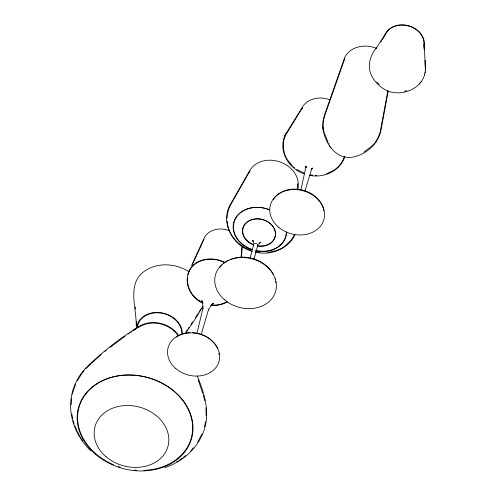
<?xml version="1.0" encoding="UTF-8"?>
<svg xmlns="http://www.w3.org/2000/svg" width="496" height="496" viewBox="0 0 496 496"><rect width="100%" height="100%" fill="white"/><g stroke="black" fill="none" stroke-linecap="round" stroke-linejoin="round"><path stroke-width="0.74" d="M297.507 189.181L297.519 183.818L297.346 185.802M297.898 189.212C302.802 163.444 263.103 149.16 249.624 170.692L230.361 204.507C219.753 222.617 233.064 246.512 252.452 251.317M71.157 404.879L71.647 398.462M323.132 124.217L323.2 127.739L324.049 132.128M187.575 278.616C186.967 287.376 191.834 296.019 199.156 300.681M187.283 277.562C186.068 288.145 192.832 298.716 202.461 302.938M206.107 415.766L205.995 407.824M227.001 218.203L227.453 213.931M241.075 257.244L241.943 247.411M241.459 257.405L242.284 245.88M283.464 142.526L283.34 147.901L284.537 153.71M323.194 123.461L323.634 120.063M425.06 72.701L425.407 69.744L424.433 47.771M387.909 90.526L380.308 131.291M388.163 91.345L381.176 129.127C378.938 143.66 365.422 155.477 351.143 157.381C335.463 158.714 325.506 143.542 323.138 129.816M376.904 47.201C370.524 54.752 366.773 65.596 371.299 74.995C374.399 81.834 380.178 87.339 386.855 90.669C400.849 96.726 420.794 89.739 424.75 74.164M72.503 394.134L73.141 391.133L75.702 384.152M227.602 213.249L228.941 208.543L230.708 204.699L249.984 170.866L249.401 172.062M204.426 426.907L205.542 421.643M283.52 141.906L283.904 140.089M323.789 119.319L324.576 116.107M424.601 74.89L425.215 71.976M253.642 244.664L250.269 257.461M300.973 189.565L305.982 166.743L306.1 167.512L305.66 166.098L306.416 167.226M254.051 259.272L257.591 245.923M196.949 333.3L202.976 308.078L202.914 308.524L202.666 302.368L202.827 303.143L201.853 300.514L202.827 301.996M380.097 132.19L378.454 136.97L375.373 142.333M201.215 334.465L208.512 309.585L208.339 310.006L211.6 304.798L211.06 305.381L213.193 303.608L211.73 304.519L213.615 303.595L212.282 304.178M305.09 190.681L311.507 169.427L311.333 169.843L312.647 168.001L311.569 169.006L312.065 168.398L311.748 168.566M285.088 135.352C277.828 150.623 288.827 169.031 304.16 173.798M284.034 139.481L285.448 135.526M324.824 115.388L344.875 58.162L344.249 59.985M344.385 156.569C342.662 162.062 338.942 166.823 334.192 170.054M344.887 156.333C340.715 170.86 323.9 178.424 309.733 175.317M202.957 306.305L195.071 319.226L185.659 333.219M191.561 265.397L203.912 238.619C207.911 229.381 220.075 227.1 228.774 230.435M192.392 264.542L203.974 239.432M285.758 133.982L302.306 107.254C307.65 98.096 320.224 96.156 329.549 99.653M77.382 380.692L81.53 373.91L84.146 370.729M284.654 136.257L286.186 133.089M285.721 134.968L302.647 107.452L302.138 108.506M294.649 234.496L291.313 239.965L285.727 245.508M295.008 234.67C288.387 249.141 270.556 255.855 255.552 252.135M201.99 433.975L197.668 442.035M380.804 42.117L381.598 40.808M382.391 39.506L385.559 34.298M384.958 34.534L375.776 48.961M195.319 317.812L198.425 312.97M199.231 311.717L201.233 308.586M191.047 324.322L192.634 321.916M185.833 332.091L187.445 329.71M188.251 328.519L189.05 327.329M372.422 145.588L373.984 144.02M373.91 144.113L375.447 142.24M193.434 447.82L190.724 450.876M419.306 84.072L419.821 83.452M420.744 82.33L421.278 81.679M258.385 244.379L260.766 242.246L259.389 242.922M89.689 365L90.954 363.791M85.709 368.863L89.77 364.92M372 145.991L364.12 151.968M91.58 363.202L101.196 354.634M105.028 351.422L106.125 350.536M110 347.436L125.029 336.269M183.477 457.287L185.684 455.564M285.144 245.96L281.629 248.304L276.83 250.43M181.344 458.843L182.373 458.149M138.688 326.709C119.437 338.532 101.556 352.569 85.417 368.373C78.225 376.235 73.135 386.031 71.399 396.577C67.94 416.38 76.235 436.926 90.576 450.597M128.142 334.137L129.425 333.293M130.708 332.45L131.998 331.607M333.641 170.395L326.473 173.811M133.164 330.181L135.439 328.761M133.846 330.417L135.532 329.356M176.681 461.782L177.866 461.038M179.05 460.3L180.829 459.191M226.517 301.946C221.805 304.488 216.324 305.499 211.005 304.941M227.466 301.828C222.555 304.637 216.833 305.995 211.191 305.313M164.74 467.691C180.953 462.322 195.374 450.61 202.219 434.75C211.228 415.772 204.997 394.264 197.272 376.055M276.123 250.703L267.79 252.514M311.897 168.491L312.387 168.355M404.575 91.214L406.695 90.625M211.563 304.377L212.623 304.135M315.282 175.355L316.646 175.336M310.465 174.865L312.53 175.169M258.125 252.216L259.377 252.402M255.638 251.745L256.872 252.03M376.414 48.348C365.471 43.586 349.692 46.171 344.503 58.02L324.948 113.807C322.946 119.207 322.059 125.153 323.293 130.839M304.408 173.296L296.707 169.396M250.753 250.362C244.633 248.155 239.072 244.423 234.856 239.456M198.766 300.44L202.827 302.709M189.05 271.727C176.086 263.376 157.976 262.043 144.913 270.89C126.269 283.173 136.784 308.326 136.208 326.064M293.421 166.854L294.457 167.753M202.015 301.246L202.709 301.847M379.105 84.407L376.793 81.995M253.468 241.31L252.6 240.479L253.499 241.459L253.003 240.777L253.692 243.102M287.351 159.731L292.386 165.955M234.385 238.867C230.187 233.87 227.608 227.534 227.094 221.03M290.129 163.519L290.52 164.015M80.352 437.044L81.127 438.241M81.902 439.431L82.677 440.628M328.823 143.474L329.22 144.088M329.288 145.576L329.778 146.339M330.324 147.163L330.77 147.864M328.098 142.154L324.279 132.99M286.099 157.443L286.992 159.173M77.333 431.52L79.571 435.854M77.016 430.9L74.915 425.965M285.801 156.866L284.772 154.318M198.171 379.831L202.777 393.502M203.279 395.163L204.792 400.694M73.265 420.707L74.158 424.012M72.732 418.723L71.833 414.036M322.784 127.497L322.946 128.557M136.419 321.656L136.766 326.083M135.371 306.801L135.501 309.064M425.407 69.744L425.078 60.326M424.347 45.266L424.489 49.538M423.944 44.758L424.068 49.346M219.635 267.549A30.442 24.502 14.9 0 1 221.997 264.814M223.367 263.574A30.442 24.502 14.9 0 1 228.135 260.437M229.915 259.606A30.442 24.502 14.9 0 1 273.377 274.53M275.007 278.578A30.442 24.502 14.9 0 1 275.323 279.756M275.677 281.53A30.442 24.502 14.9 0 1 275.832 282.72M253.735 245.501A2.089 1.68 14.9 0 1 254.671 243.53A2.089 1.68 14.9 0 1 257.294 244.181A2.089 1.68 14.9 0 1 257.226 246.369M253.022 244.782A16.746 13.479 14.9 0 1 247.461 221.799A16.746 13.479 14.9 0 1 274.592 229.4A16.746 13.479 14.9 0 1 257.61 246.066M286.527 232.134A27.001 21.731 14.9 0 1 255.7 250.809M251.993 249.767A27.001 21.731 14.9 0 1 234.639 219.982A27.001 21.731 14.9 0 1 269.495 209.82A26.803 21.57 14.9 0 0 234.875 219.852A26.803 21.57 14.9 0 0 252.104 249.42M286.384 231.917A26.803 21.57 14.9 0 1 255.781 250.455M253.14 244.447A16.566 13.336 14.9 0 1 247.634 221.706A16.566 13.336 14.9 0 1 274.48 229.233A16.566 13.336 14.9 0 1 257.678 245.718M273.246 199.665A27.044 21.768 14.9 0 1 301.562 189.856A27.044 21.768 14.9 0 1 323.913 210.769M188.127 274.902A25.792 20.758 14.9 0 1 224.198 262.403M187.432 277.803A26.189 21.08 14.9 0 1 224.372 262.111M176.117 337.106A25.662 20.658 14.9 0 1 189.937 332.661M192.336 332.667A25.662 20.658 14.9 0 1 217.694 348.756M218.965 353.214A25.662 20.658 14.9 0 1 219.139 354.721M135.712 329.115A26.046 20.968 14.9 0 1 178.579 335.525M136.648 327.738A23.151 18.631 14.9 0 1 160.561 312.641A23.151 18.631 14.9 0 1 182.317 333.665M137.398 326.48A22.599 18.191 14.9 0 1 161.343 313.143A22.599 18.191 14.9 0 1 181.79 333.554M138.911 327.23A25.532 20.553 14.9 0 1 178.101 335.817M113.702 464.783A58.175 46.822 14.9 0 1 92.182 387.401A58.175 46.822 14.9 0 1 185.628 404.612A58.175 46.822 14.9 0 1 143.921 470.351M136.431 470.227A58.175 46.822 14.9 0 1 134.379 470.047M120.187 467.151A58.175 46.822 14.9 0 1 118.209 466.507M384.952 34.9A20.373 16.399 14.9 0 1 409.429 25.959A20.373 16.399 14.9 0 1 423.813 47.008M385.783 33.976A19.983 16.083 14.9 0 1 408.648 26.052A19.983 16.083 14.9 0 1 423.875 44.646M224.539 299.782A31.192 25.104 14.9 0 0 275.602 291.512A31.192 25.104 14.9 0 0 236.573 257.994A31.192 25.104 14.9 0 0 224.539 299.782M278.448 227.1A27.708 22.301 14.9 0 0 323.814 219.753A27.708 22.301 14.9 0 0 289.143 189.974A27.708 22.301 14.9 0 0 278.448 227.1M175.813 368.602A26.375 21.229 14.9 0 0 218.99 361.609A26.375 21.229 14.9 0 0 185.988 333.262A26.375 21.229 14.9 0 0 175.813 368.602M105.995 456.686A37.795 30.423 14.9 0 0 167.871 446.667A37.795 30.423 14.9 0 0 120.578 406.05A37.795 30.423 14.9 0 0 105.995 456.686M95.554 454.299A58.615 47.176 14.9 0 0 191.518 438.755A58.615 47.176 14.9 0 0 118.166 375.763A58.615 47.176 14.9 0 0 95.554 454.299"/></g></svg>
